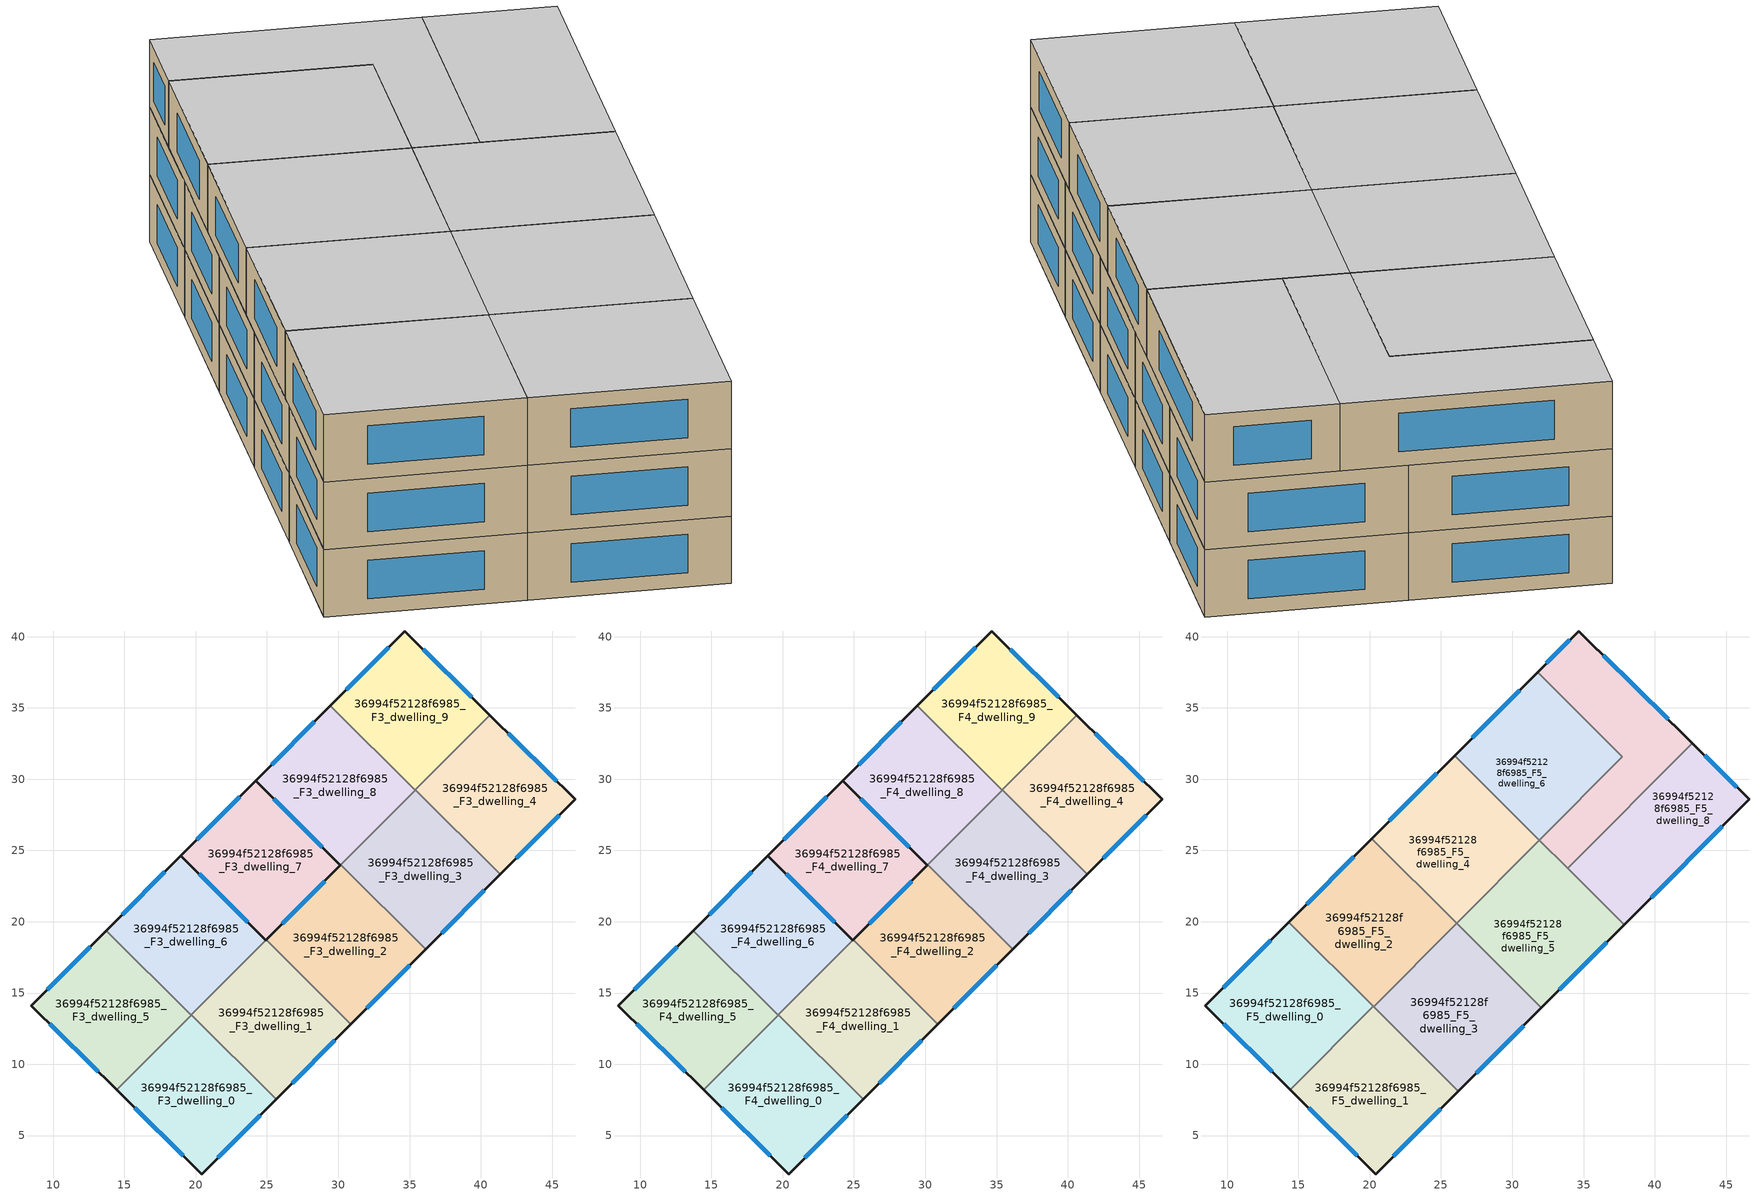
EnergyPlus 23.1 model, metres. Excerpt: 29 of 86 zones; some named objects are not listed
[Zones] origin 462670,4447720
36994f52128f6985_F3_dwelling_0
 floor to 36994f52128f6985_F2_dwelling_0 (EU_floor_Construction): 25.65,7.55 20.42,2.3 14.45,8.2 19.7,13.47 z9
 wall outside (EU_wall_Construction): 14.45,8.2 20.42,2.3 25.65,7.55 z9:12
 wall to 36994f52128f6985_F3_dwelling_1 (EU_wall_Construction): 25.65,7.55 19.7,13.47 z9:12
 wall to 36994f52128f6985_F3_dwelling_5 (EU_wall_Construction): 19.68,13.45 14.45,8.2 z9:12
 wall to 36994f52128f6985_F3_dwelling_6 (EU_wall_Construction): 19.7,13.47 19.68,13.45 z9:12
 window (EU_Window_Construction): 21.54,3.43 24.53,6.43 / 15.73,6.94 19.14,3.57 z9.64:11.36
36994f52128f6985_F3_dwelling_1
 floor to 36994f52128f6985_F2_dwelling_1 (EU_floor_Construction): 30.89,12.81 25.65,7.55 19.7,13.47 24.94,18.73 z9
 wall outside (EU_wall_Construction): 25.65,7.55 30.89,12.81 / 24.94,18.73 24.91,18.71 z9:12
 wall to 36994f52128f6985_F3_dwelling_2 (EU_wall_Construction): 30.89,12.81 24.94,18.73 z9:12
 wall to 36994f52128f6985_F3_dwelling_6 (EU_wall_Construction): 24.91,18.71 19.7,13.47 z9:12
 window (EU_Window_Construction): 26.77,8.68 29.77,11.68 z9.64:11.36
36994f52128f6985_F3_dwelling_2
 floor to 36994f52128f6985_F2_dwelling_2 (EU_floor_Construction): 36.13,18.06 30.89,12.81 24.94,18.73 30.18,23.99 z9
 wall outside (EU_wall_Construction): 30.89,12.81 36.13,18.06 / 30.15,23.96 24.94,18.73 z9:12
 wall to 36994f52128f6985_F3_dwelling_3 (EU_wall_Construction): 36.13,18.06 30.18,23.99 z9:12
 wall to 36994f52128f6985_F3_dwelling_7 (EU_wall_Construction): 30.18,23.99 30.15,23.96 z9:12
 window (EU_Window_Construction): 32.01,13.93 35.01,16.94 / 29.03,22.84 26.06,19.85 z9.64:11.36
36994f52128f6985_F3_dwelling_3
 floor to 36994f52128f6985_F2_dwelling_3 (EU_floor_Construction): 41.36,23.32 36.13,18.06 30.18,23.99 35.41,29.25 z9
 wall outside (EU_wall_Construction): 36.13,18.06 41.36,23.32 z9:12
 wall to 36994f52128f6985_F3_dwelling_4 (EU_wall_Construction): 41.36,23.32 35.41,29.25 z9:12
 wall to 36994f52128f6985_F3_dwelling_8 (EU_wall_Construction): 35.39,29.22 30.18,23.99 z9:12
 wall to 36994f52128f6985_F3_dwelling_9 (EU_wall_Construction): 35.41,29.25 35.39,29.22 z9:12
 window (EU_Window_Construction): 37.25,19.19 40.24,22.19 z9.64:11.36
36994f52128f6985_F3_dwelling_4
 floor to 36994f52128f6985_F2_dwelling_4 (EU_floor_Construction): 46.61,28.58 41.36,23.32 35.41,29.25 40.64,34.49 z9
 wall outside (EU_wall_Construction): 41.36,23.32 46.61,28.58 40.64,34.49 z9:12
 wall to 36994f52128f6985_F3_dwelling_9 (EU_wall_Construction): 40.64,34.49 35.41,29.25 z9:12
 window (EU_Window_Construction): 45.33,29.85 41.92,33.22 / 42.49,24.44 45.49,27.45 z9.64:11.36
36994f52128f6985_F3_dwelling_5
 floor to 36994f52128f6985_F2_dwelling_5 (EU_floor_Construction): 19.67,13.45 14.45,8.2 8.47,14.11 13.72,19.38 z9
 wall outside (EU_wall_Construction): 13.72,19.38 8.47,14.11 14.45,8.2 z9:12
 wall to 36994f52128f6985_F3_dwelling_6 (EU_wall_Construction): 19.67,13.45 13.72,19.38 z9:12
 window (EU_Window_Construction): 9.75,12.84 13.17,9.47 / 12.6,18.25 9.6,15.24 z9.64:11.36
36994f52128f6985_F3_dwelling_6
 floor to 36994f52128f6985_F2_dwelling_6 (EU_floor_Construction): 24.91,18.71 19.67,13.45 13.72,19.38 18.96,24.63 z9
 wall outside (EU_wall_Construction): 24.91,18.71 18.96,24.63 13.72,19.38 z9:12
 window (EU_Window_Construction): 23.64,19.98 20.24,23.36 / 17.84,23.51 14.85,20.5 z9.64:11.36
36994f52128f6985_F3_dwelling_7
 floor to 36994f52128f6985_F2_dwelling_7 (EU_floor_Construction): 30.15,23.96 24.94,18.73 24.91,18.71 18.96,24.63 24.2,29.89 z9
 wall outside (EU_wall_Construction): 30.15,23.96 24.2,29.89 18.96,24.63 24.91,18.71 24.94,18.73 30.15,23.96 z9:12
 wall to 36994f52128f6985_F3_dwelling_8 (EU_wall_Construction): 30.18,23.99 30.15,23.96 z9:12
 wall adiabatic (EU_wall_Construction): 30.18,23.99 35.39,29.22 / 30.18,23.99 35.39,29.22 z9:12
 window (EU_Window_Construction): 28.88,25.23 25.48,28.62 / 23.08,28.77 20.08,25.76 / 20.24,23.36 23.64,19.98 / 26.06,19.85 29.03,22.84 z9.64:11.36
36994f52128f6985_F3_dwelling_8
 floor to 36994f52128f6985_F2_dwelling_8 (EU_floor_Construction): 35.39,29.22 30.15,23.96 24.2,29.89 29.44,35.15 z9
 wall outside (EU_wall_Construction): 29.44,35.15 24.2,29.89 30.15,23.96 z9:12
 wall to 36994f52128f6985_F3_dwelling_9 (EU_wall_Construction): 35.39,29.22 29.44,35.15 z9:12
 window (EU_Window_Construction): 25.48,28.62 28.88,25.23 / 28.32,34.02 25.32,31.02 z9.64:11.36
36994f52128f6985_F3_dwelling_9
 floor to 36994f52128f6985_F2_dwelling_9 (EU_floor_Construction): 40.64,34.49 35.39,29.22 29.44,35.15 34.66,40.39 z9
 wall outside (EU_wall_Construction): 40.64,34.49 34.66,40.39 29.44,35.15 z9:12
 window (EU_Window_Construction): 39.36,35.75 35.94,39.13 / 33.55,39.27 30.56,36.27 z9.64:11.36
36994f52128f6985_F4_dwelling_0
 floor to 36994f52128f6985_F3_dwelling_0 (EU_floor_Construction): 25.65,7.55 20.42,2.3 14.45,8.2 19.7,13.47 z12
 wall outside (EU_wall_Construction): 14.45,8.2 20.42,2.3 25.65,7.55 z12:15
 wall to 36994f52128f6985_F4_dwelling_1 (EU_wall_Construction): 25.65,7.55 19.7,13.47 z12:15
 wall to 36994f52128f6985_F4_dwelling_5 (EU_wall_Construction): 19.68,13.45 14.45,8.2 z12:15
 wall to 36994f52128f6985_F4_dwelling_6 (EU_wall_Construction): 19.7,13.47 19.68,13.45 z12:15
 window (EU_Window_Construction): 21.54,3.43 24.53,6.43 / 15.73,6.94 19.14,3.57 z12.64:14.36
36994f52128f6985_F4_dwelling_1
 floor to 36994f52128f6985_F3_dwelling_1 (EU_floor_Construction): 30.89,12.81 25.65,7.55 19.7,13.47 24.94,18.73 z12
 wall outside (EU_wall_Construction): 25.65,7.55 30.89,12.81 / 24.94,18.73 24.91,18.71 z12:15
 wall to 36994f52128f6985_F4_dwelling_2 (EU_wall_Construction): 30.89,12.81 24.94,18.73 z12:15
 wall to 36994f52128f6985_F4_dwelling_6 (EU_wall_Construction): 24.91,18.71 19.7,13.47 z12:15
 window (EU_Window_Construction): 26.77,8.68 29.77,11.68 z12.64:14.36
36994f52128f6985_F4_dwelling_2
 floor to 36994f52128f6985_F3_dwelling_2 (EU_floor_Construction): 36.13,18.06 30.89,12.81 24.94,18.73 30.18,23.99 z12
 wall outside (EU_wall_Construction): 30.89,12.81 36.13,18.06 / 30.15,23.96 24.94,18.73 z12:15
 wall to 36994f52128f6985_F4_dwelling_3 (EU_wall_Construction): 36.13,18.06 30.18,23.99 z12:15
 wall to 36994f52128f6985_F4_dwelling_7 (EU_wall_Construction): 30.18,23.99 30.15,23.96 z12:15
 window (EU_Window_Construction): 32.01,13.93 35.01,16.94 / 29.03,22.84 26.06,19.85 z12.64:14.36
36994f52128f6985_F4_dwelling_3
 floor to 36994f52128f6985_F3_dwelling_3 (EU_floor_Construction): 41.36,23.32 36.13,18.06 30.18,23.99 35.41,29.25 z12
 wall outside (EU_wall_Construction): 36.13,18.06 41.36,23.32 z12:15
 wall to 36994f52128f6985_F4_dwelling_4 (EU_wall_Construction): 41.36,23.32 35.41,29.25 z12:15
 wall to 36994f52128f6985_F4_dwelling_8 (EU_wall_Construction): 35.39,29.22 30.18,23.99 z12:15
 wall to 36994f52128f6985_F4_dwelling_9 (EU_wall_Construction): 35.41,29.25 35.39,29.22 z12:15
 window (EU_Window_Construction): 37.25,19.19 40.24,22.19 z12.64:14.36
36994f52128f6985_F4_dwelling_4
 floor to 36994f52128f6985_F3_dwelling_4 (EU_floor_Construction): 46.61,28.58 41.36,23.32 35.41,29.25 40.64,34.49 z12
 wall outside (EU_wall_Construction): 41.36,23.32 46.61,28.58 40.64,34.49 z12:15
 wall to 36994f52128f6985_F4_dwelling_9 (EU_wall_Construction): 40.64,34.49 35.41,29.25 z12:15
 window (EU_Window_Construction): 45.33,29.85 41.92,33.22 / 42.49,24.44 45.49,27.45 z12.64:14.36
36994f52128f6985_F4_dwelling_5
 floor to 36994f52128f6985_F3_dwelling_5 (EU_floor_Construction): 19.67,13.45 14.45,8.2 8.47,14.11 13.72,19.38 z12
 wall outside (EU_wall_Construction): 13.72,19.38 8.47,14.11 14.45,8.2 z12:15
 wall to 36994f52128f6985_F4_dwelling_6 (EU_wall_Construction): 19.67,13.45 13.72,19.38 z12:15
 window (EU_Window_Construction): 9.75,12.84 13.17,9.47 / 12.6,18.25 9.6,15.24 z12.64:14.36
36994f52128f6985_F4_dwelling_6
 floor to 36994f52128f6985_F3_dwelling_6 (EU_floor_Construction): 24.91,18.71 19.67,13.45 13.72,19.38 18.96,24.63 z12
 wall outside (EU_wall_Construction): 24.91,18.71 18.96,24.63 13.72,19.38 z12:15
 window (EU_Window_Construction): 23.64,19.98 20.24,23.36 / 17.84,23.51 14.85,20.5 z12.64:14.36
36994f52128f6985_F4_dwelling_7
 floor to 36994f52128f6985_F3_dwelling_7 (EU_floor_Construction): 30.15,23.96 24.94,18.73 24.91,18.71 18.96,24.63 24.2,29.89 z12
 wall outside (EU_wall_Construction): 30.15,23.96 24.2,29.89 18.96,24.63 24.91,18.71 24.94,18.73 30.15,23.96 z12:15
 wall to 36994f52128f6985_F4_dwelling_8 (EU_wall_Construction): 30.18,23.99 30.15,23.96 z12:15
 wall adiabatic (EU_wall_Construction): 30.18,23.99 35.39,29.22 / 30.18,23.99 35.39,29.22 z12:15
 window (EU_Window_Construction): 28.88,25.23 25.48,28.62 / 23.08,28.77 20.08,25.76 / 20.24,23.36 23.64,19.98 / 26.06,19.85 29.03,22.84 z12.64:14.36
36994f52128f6985_F4_dwelling_8
 floor to 36994f52128f6985_F3_dwelling_8 (EU_floor_Construction): 35.39,29.22 30.15,23.96 24.2,29.89 29.44,35.15 z12
 wall outside (EU_wall_Construction): 29.44,35.15 24.2,29.89 30.15,23.96 z12:15
 wall to 36994f52128f6985_F4_dwelling_9 (EU_wall_Construction): 35.39,29.22 29.44,35.15 z12:15
 window (EU_Window_Construction): 25.48,28.62 28.88,25.23 / 28.32,34.02 25.32,31.02 z12.64:14.36
36994f52128f6985_F4_dwelling_9
 floor to 36994f52128f6985_F3_dwelling_9 (EU_floor_Construction): 40.64,34.49 35.39,29.22 29.44,35.15 34.66,40.39 z12
 wall outside (EU_wall_Construction): 40.64,34.49 34.66,40.39 29.44,35.15 z12:15
 window (EU_Window_Construction): 39.36,35.75 35.94,39.13 / 33.55,39.27 30.56,36.27 z12.64:14.36
 ceiling adiabatic (EU_roof_Construction): 37.73,31.57 40.64,34.49 34.66,40.39 29.44,35.15 31.78,37.5 z15
36994f52128f6985_F5_dwelling_0
 floor to 36994f52128f6985_F4_dwelling_5 (EU_floor_Construction): 19.66,13.46 14.44,8.22 8.47,14.11 13.73,19.38 z15
 floor to 36994f52128f6985_F4_dwelling_6 (EU_floor_Construction): 20.26,14.06 19.66,13.46 13.73,19.38 14.32,19.97 z15
 wall outside (EU_wall_Construction): 14.32,19.97 8.47,14.11 14.44,8.22 z15:18
 wall to 36994f52128f6985_F5_dwelling_1 (EU_wall_Construction): 14.44,8.22 20.26,14.06 z15:18
 wall to 36994f52128f6985_F5_dwelling_2 (EU_wall_Construction): 20.26,14.06 14.32,19.97 z15:18
 window (EU_Window_Construction): 9.75,12.85 13.16,9.48 / 13.07,18.72 9.73,15.36 z15.64:17.36
 ceiling to 36994f52128f6985_F6_dwelling_0 (EU_floor_Construction): 14.44,8.22 20.26,14.06 14.32,19.97 8.47,14.11 z18
36994f52128f6985_F5_dwelling_1
 floor to 36994f52128f6985_F4_dwelling_0 (EU_floor_Construction): 25.65,7.55 20.42,2.3 14.45,8.2 19.7,13.47 z15
 floor to 36994f52128f6985_F4_dwelling_1 (EU_floor_Construction): 26.22,8.12 25.65,7.55 19.7,13.47 20.27,14.05 z15
 floor to 36994f52128f6985_F4_dwelling_5 (EU_floor_Construction): 19.67,13.45 14.45,8.2 14.44,8.22 19.66,13.46 z15
 floor to 36994f52128f6985_F4_dwelling_6 (EU_floor_Construction): 20.27,14.05 19.67,13.45 19.66,13.46 20.26,14.06 z15
 wall outside (EU_wall_Construction): 14.44,8.22 20.42,2.3 26.22,8.12 z15:18
 wall to 36994f52128f6985_F5_dwelling_3 (EU_wall_Construction): 26.22,8.12 20.27,14.05 z15:18
 wall to 36994f52128f6985_F5_dwelling_2 (EU_wall_Construction): 20.27,14.05 20.26,14.06 z15:18
 window (EU_Window_Construction): 15.72,6.95 19.14,3.57 / 21.66,3.55 24.98,6.87 z15.64:17.36
 ceiling to 36994f52128f6985_F6_dwelling_1 (EU_floor_Construction): 20.42,2.3 26.22,8.12 20.26,14.06 14.44,8.22 z18
36994f52128f6985_F5_dwelling_2
 floor to 36994f52128f6985_F4_dwelling_6 (EU_floor_Construction): 24.91,18.71 20.27,14.05 14.32,19.97 18.96,24.63 z15
 floor to 36994f52128f6985_F4_dwelling_7 (EU_floor_Construction): 26.09,19.89 24.94,18.73 24.91,18.71 18.96,24.63 20.14,25.82 z15
 wall outside (EU_wall_Construction): 20.14,25.82 14.32,19.97 z15:18
 wall to 36994f52128f6985_F5_dwelling_4 (EU_wall_Construction): 26.09,19.89 20.14,25.82 z15:18
 wall to 36994f52128f6985_F5_dwelling_3 (EU_wall_Construction): 20.27,14.05 26.09,19.89 z15:18
 window (EU_Window_Construction): 18.89,24.56 15.57,21.23 z15.64:17.36
 ceiling to 36994f52128f6985_F6_dwelling_2 (EU_floor_Construction): 20.27,14.05 26.09,19.89 20.14,25.82 14.32,19.97 z18
36994f52128f6985_F5_dwelling_3
 floor to 36994f52128f6985_F4_dwelling_1 (EU_floor_Construction): 30.89,12.81 26.22,8.12 20.27,14.05 24.94,18.73 z15
 floor to 36994f52128f6985_F4_dwelling_2 (EU_floor_Construction): 32.04,13.96 30.89,12.81 24.94,18.73 26.09,19.89 z15
 wall outside (EU_wall_Construction): 26.22,8.12 32.04,13.96 z15:18
 wall to 36994f52128f6985_F5_dwelling_5 (EU_wall_Construction): 32.04,13.96 26.09,19.89 z15:18
 window (EU_Window_Construction): 27.46,9.37 30.79,12.71 z15.64:17.36
 ceiling to 36994f52128f6985_F6_dwelling_3 (EU_floor_Construction): 26.22,8.12 32.04,13.96 26.09,19.89 20.27,14.05 z18
36994f52128f6985_F5_dwelling_4
 floor to 36994f52128f6985_F4_dwelling_7 (EU_floor_Construction): 30.15,23.96 26.09,19.89 20.14,25.82 24.2,29.89 z15
 floor to 36994f52128f6985_F4_dwelling_8 (EU_floor_Construction): 31.91,25.73 30.15,23.96 24.2,29.89 25.96,31.66 z15
 wall outside (EU_wall_Construction): 25.96,31.66 20.14,25.82 z15:18
 wall to 36994f52128f6985_F5_dwelling_5 (EU_wall_Construction): 26.09,19.89 31.91,25.73 z15:18
 wall to 36994f52128f6985_F5_dwelling_6 (EU_wall_Construction): 31.91,25.73 25.96,31.66 z15:18
 window (EU_Window_Construction): 24.71,30.41 21.39,27.07 z15.64:17.36
 ceiling to 36994f52128f6985_F6_dwelling_4 (EU_floor_Construction): 26.09,19.89 31.91,25.73 25.96,31.66 20.14,25.82 z18
36994f52128f6985_F5_dwelling_5
 floor to 36994f52128f6985_F4_dwelling_2 (EU_floor_Construction): 36.13,18.06 32.04,13.96 26.09,19.89 30.18,23.99 z15
 floor to 36994f52128f6985_F4_dwelling_3 (EU_floor_Construction): 37.86,19.8 36.13,18.06 30.18,23.99 31.91,25.73 z15
 wall outside (EU_wall_Construction): 32.04,13.96 37.86,19.8 z15:18
 wall to 36994f52128f6985_F5_dwelling_8 (EU_wall_Construction): 37.86,19.8 33.9,23.74 z15:18
 wall to 36994f52128f6985_F5_dwelling_7 (EU_wall_Construction): 33.9,23.75 31.91,25.73 z15:18
 window (EU_Window_Construction): 33.29,15.21 36.61,18.55 z15.64:17.36
 ceiling to 36994f52128f6985_F6_dwelling_5 (EU_floor_Construction): 32.04,13.96 37.86,19.8 31.91,25.73 26.09,19.89 z18
36994f52128f6985_F5_dwelling_6
 floor to 36994f52128f6985_F4_dwelling_8 (EU_floor_Construction): 35.39,29.22 31.91,25.73 25.96,31.66 29.44,35.15 z15
 floor to 36994f52128f6985_F4_dwelling_9 (EU_floor_Construction): 37.73,31.57 35.39,29.22 29.44,35.15 31.78,37.5 z15
 wall outside (EU_wall_Construction): 31.78,37.5 25.96,31.66 z15:18
 wall to 36994f52128f6985_F5_dwelling_7 (EU_wall_Construction): 31.91,25.73 37.73,31.57 31.78,37.5 z15:18
 window (EU_Window_Construction): 30.53,36.25 27.21,32.91 z15.64:17.36
 ceiling to 36994f52128f6985_F6_dwelling_6 (EU_floor_Construction): 31.91,25.73 37.73,31.57 31.78,37.5 25.96,31.66 z18
36994f52128f6985_F5_dwelling_7
 floor adiabatic (EU_floor_Construction): 40.64,34.49 37.73,31.57 31.78,37.5 34.66,40.39 z15
 floor to 36994f52128f6985_F4_dwelling_3 (EU_floor_Construction): 37.4,27.26 33.9,23.75 31.91,25.73 35.41,29.25 z15
 floor to 36994f52128f6985_F4_dwelling_4 (EU_floor_Construction): 42.64,32.51 37.4,27.26 35.41,29.25 40.64,34.49 z15
 wall outside (EU_wall_Construction): 42.64,32.51 34.66,40.39 31.78,37.5 z15:18
 wall to 36994f52128f6985_F5_dwelling_8 (EU_wall_Construction): 33.9,23.75 42.64,32.51 z15:18
 window (EU_Window_Construction): 34.05,39.77 32.4,38.12 / 40.93,34.2 36.37,38.71 z15.64:17.36
 ceiling to 36994f52128f6985_F6_dwelling_7 (EU_floor_Construction): 33.9,23.75 42.64,32.51 34.66,40.39 31.78,37.5 37.73,31.57 31.91,25.73 z18
36994f52128f6985_F5_dwelling_8
 floor to 36994f52128f6985_F4_dwelling_3 (EU_floor_Construction): 41.36,23.32 37.86,19.8 33.9,23.75 37.4,27.26 z15
 floor to 36994f52128f6985_F4_dwelling_4 (EU_floor_Construction): 46.61,28.58 41.36,23.32 37.4,27.26 42.64,32.51 z15
 wall outside (EU_wall_Construction): 37.86,19.8 46.61,28.58 42.64,32.51 z15:18
 window (EU_Window_Construction): 45.76,29.42 43.49,31.67 / 39.73,21.68 44.74,26.7 z15.64:17.36
 ceiling to 36994f52128f6985_F6_dwelling_8 (EU_floor_Construction): 37.86,19.8 46.61,28.58 42.64,32.51 33.9,23.75 z18
[Building]
EU S2 Campaign: North Axis=0; Terrain=City; Solar Distribution=FullExterior
[Site:Location]
Yerevan-Zvartnots.Intl.AP: Latitude=40.15; Longitude=44.383; Time Zone=4; Elevation=854
[SizingPeriod:WeatherFileDays]
AnnualSizingPeriod: Begin Month=1; Begin Day of Month=1; End Month=12; End Day of Month=31; Day of Week for Start Day=Monday; Use Weather File Daylight Saving Period=No; Use Weather File Rain and Snow Indicators=No
[MATERIAL]
EU_InternalMass_Material: Roughness=MediumRough; Thickness=0.1; Conductivity=1; Density=1800; Specific Heat=900; Thermal Absorptance=0.9; Solar Absorptance=0.7; Visible Absorptance=0.7
[MATERIAL:NOMASS] Roughness=MediumRough; Thermal Absorptance=0.9; Solar Absorptance=0.7; Visible Absorptance=0.7
Name | Thermal Resistance
EU_wall_NoMass | 1.05043
EU_roof_NoMass | 1.45357
EU_floor_NoMass | 0.478065
[WINDOWMATERIAL:SIMPLEGLAZINGSYSTEM]
EU_Window_SimpleGlazing: UFactor=2.5566; Solar Heat Gain Coefficient=0.75; Visible Transmittance=0.75
[CONSTRUCTION]
EU_wall_Construction: EU_wall_NoMass
EU_roof_Construction: EU_roof_NoMass
EU_floor_Construction: EU_floor_NoMass
EU_Window_Construction: EU_Window_SimpleGlazing
EU_InternalMass_Construction: EU_InternalMass_Material
[ZONE] Type=1; Multiplier=1; Ceiling Height=autocalculate; Floor Area=autocalculate; Part of Total Floor Area=Yes
Name | Volume
36994f52128f6985_F3_dwelling_0; 36994f52128f6985_F4_dwelling_0 | 186.965
36994f52128f6985_F5_dwelling_0 | 207.738
36994f52128f6985_F3_dwelling_1; 36994f52128f6985_F4_dwelling_1 | 186.977
36994f52128f6985_F5_dwelling_1 | 207.74
36994f52128f6985_F3_dwelling_2; 36994f52128f6985_F4_dwelling_2; 36994f52128f6985_F3_dwelling_6; 36994f52128f6985_F4_dwelling_6 | 186.973
36994f52128f6985_F5_dwelling_2 | 207.765
36994f52128f6985_F3_dwelling_3; 36994f52128f6985_F4_dwelling_3 | 186.969
36994f52128f6985_F5_dwelling_3 | 207.73
36994f52128f6985_F3_dwelling_4; 36994f52128f6985_F4_dwelling_4 | 186.964
36994f52128f6985_F5_dwelling_4; 36994f52128f6985_F5_dwelling_5; 36994f52128f6985_F5_dwelling_8 | 207.747
36994f52128f6985_F3_dwelling_5; 36994f52128f6985_F4_dwelling_5 | 186.992
36994f52128f6985_F5_dwelling_6 | 207.764
36994f52128f6985_F3_dwelling_7; 36994f52128f6985_F4_dwelling_7 | 186.998
36994f52128f6985_F5_dwelling_7 | 207.763
36994f52128f6985_F3_dwelling_8; 36994f52128f6985_F4_dwelling_8 | 186.967
36994f52128f6985_F3_dwelling_9; 36994f52128f6985_F4_dwelling_9 | 186.984
[INTERNALMASS] Construction=EU_InternalMass_Construction
Name | Zone or ZoneList | Surface Area
36994f52128f6985_F3_dwelling_0_EU_InternalMass | 36994f52128f6985_F3_dwelling_0 | 62.3218
36994f52128f6985_F3_dwelling_1_EU_InternalMass | 36994f52128f6985_F3_dwelling_1 | 62.3258
36994f52128f6985_F3_dwelling_2_EU_InternalMass | 36994f52128f6985_F3_dwelling_2 | 62.3244
36994f52128f6985_F3_dwelling_3_EU_InternalMass | 36994f52128f6985_F3_dwelling_3 | 62.323
36994f52128f6985_F3_dwelling_4_EU_InternalMass | 36994f52128f6985_F3_dwelling_4 | 62.3212
36994f52128f6985_F3_dwelling_5_EU_InternalMass | 36994f52128f6985_F3_dwelling_5 | 62.3306
36994f52128f6985_F3_dwelling_6_EU_InternalMass | 36994f52128f6985_F3_dwelling_6 | 62.3244
36994f52128f6985_F3_dwelling_7_EU_InternalMass | 36994f52128f6985_F3_dwelling_7 | 62.3311
36994f52128f6985_F3_dwelling_8_EU_InternalMass | 36994f52128f6985_F3_dwelling_8 | 62.3248
36994f52128f6985_F3_dwelling_9_EU_InternalMass | 36994f52128f6985_F3_dwelling_9 | 62.3306
36994f52128f6985_F4_dwelling_0_EU_InternalMass | 36994f52128f6985_F4_dwelling_0 | 62.3218
36994f52128f6985_F4_dwelling_1_EU_InternalMass | 36994f52128f6985_F4_dwelling_1 | 62.3258
36994f52128f6985_F4_dwelling_2_EU_InternalMass | 36994f52128f6985_F4_dwelling_2 | 62.3244
36994f52128f6985_F4_dwelling_3_EU_InternalMass | 36994f52128f6985_F4_dwelling_3 | 62.323
36994f52128f6985_F4_dwelling_4_EU_InternalMass | 36994f52128f6985_F4_dwelling_4 | 62.3212
36994f52128f6985_F4_dwelling_5_EU_InternalMass | 36994f52128f6985_F4_dwelling_5 | 62.3306
36994f52128f6985_F4_dwelling_6_EU_InternalMass | 36994f52128f6985_F4_dwelling_6 | 62.3244
36994f52128f6985_F4_dwelling_7_EU_InternalMass | 36994f52128f6985_F4_dwelling_7 | 62.3311
36994f52128f6985_F4_dwelling_8_EU_InternalMass | 36994f52128f6985_F4_dwelling_8 | 62.3248
36994f52128f6985_F4_dwelling_9_EU_InternalMass | 36994f52128f6985_F4_dwelling_9 | 62.3306
36994f52128f6985_F5_dwelling_0_EU_InternalMass | 36994f52128f6985_F5_dwelling_0 | 69.2459
36994f52128f6985_F5_dwelling_1_EU_InternalMass | 36994f52128f6985_F5_dwelling_1 | 69.2449
36994f52128f6985_F5_dwelling_2_EU_InternalMass | 36994f52128f6985_F5_dwelling_2 | 69.255
36994f52128f6985_F5_dwelling_3_EU_InternalMass | 36994f52128f6985_F5_dwelling_3 | 69.2433
36994f52128f6985_F5_dwelling_4_EU_InternalMass | 36994f52128f6985_F5_dwelling_4 | 69.2461
36994f52128f6985_F5_dwelling_5_EU_InternalMass | 36994f52128f6985_F5_dwelling_5 | 69.249
36994f52128f6985_F5_dwelling_6_EU_InternalMass | 36994f52128f6985_F5_dwelling_6 | 69.2533
36994f52128f6985_F5_dwelling_7_EU_InternalMass | 36994f52128f6985_F5_dwelling_7 | 69.2545
36994f52128f6985_F5_dwelling_8_EU_InternalMass | 36994f52128f6985_F5_dwelling_8 | 69.2489
[OTHEREQUIPMENT] Fuel Type=Electricity; Design Level Calculation Method=Watts/Area; Power per Zone Floor Area=1; Fraction Latent=0; Fraction Radiant=0; Fraction Lost=0; Carbon Dioxide Generation Rate=0; EndUse Subcategory=EU_Step8_InternalGains
Name | Zone or ZoneList or Space or SpaceList | Schedule
EU_Step8_InternalGain_36994f52128f6985_F3_dwelling_0_f000 | 36994f52128f6985_F3_dwelling_0 | EU_Step8_GainSchedule_36994f52128f6985_F3_dwelling_0_f000
EU_Step8_InternalGain_36994f52128f6985_F3_dwelling_1_f000 | 36994f52128f6985_F3_dwelling_1 | EU_Step8_GainSchedule_36994f52128f6985_F3_dwelling_1_f000
EU_Step8_InternalGain_36994f52128f6985_F3_dwelling_2_f000 | 36994f52128f6985_F3_dwelling_2 | EU_Step8_GainSchedule_36994f52128f6985_F3_dwelling_2_f000
EU_Step8_InternalGain_36994f52128f6985_F3_dwelling_3_f000 | 36994f52128f6985_F3_dwelling_3 | EU_Step8_GainSchedule_36994f52128f6985_F3_dwelling_3_f000
EU_Step8_InternalGain_36994f52128f6985_F3_dwelling_4_f000 | 36994f52128f6985_F3_dwelling_4 | EU_Step8_GainSchedule_36994f52128f6985_F3_dwelling_4_f000
EU_Step8_InternalGain_36994f52128f6985_F3_dwelling_5_f000 | 36994f52128f6985_F3_dwelling_5 | EU_Step8_GainSchedule_36994f52128f6985_F3_dwelling_5_f000
EU_Step8_InternalGain_36994f52128f6985_F3_dwelling_6_f000 | 36994f52128f6985_F3_dwelling_6 | EU_Step8_GainSchedule_36994f52128f6985_F3_dwelling_6_f000
EU_Step8_InternalGain_36994f52128f6985_F3_dwelling_7_f000 | 36994f52128f6985_F3_dwelling_7 | EU_Step8_GainSchedule_36994f52128f6985_F3_dwelling_7_f000
EU_Step8_InternalGain_36994f52128f6985_F3_dwelling_8_f000 | 36994f52128f6985_F3_dwelling_8 | EU_Step8_GainSchedule_36994f52128f6985_F3_dwelling_8_f000
EU_Step8_InternalGain_36994f52128f6985_F3_dwelling_9_f000 | 36994f52128f6985_F3_dwelling_9 | EU_Step8_GainSchedule_36994f52128f6985_F3_dwelling_9_f000
EU_Step8_InternalGain_36994f52128f6985_F4_dwelling_0_f000 | 36994f52128f6985_F4_dwelling_0 | EU_Step8_GainSchedule_36994f52128f6985_F4_dwelling_0_f000
EU_Step8_InternalGain_36994f52128f6985_F4_dwelling_1_f000 | 36994f52128f6985_F4_dwelling_1 | EU_Step8_GainSchedule_36994f52128f6985_F4_dwelling_1_f000
EU_Step8_InternalGain_36994f52128f6985_F4_dwelling_2_f000 | 36994f52128f6985_F4_dwelling_2 | EU_Step8_GainSchedule_36994f52128f6985_F4_dwelling_2_f000
EU_Step8_InternalGain_36994f52128f6985_F4_dwelling_3_f000 | 36994f52128f6985_F4_dwelling_3 | EU_Step8_GainSchedule_36994f52128f6985_F4_dwelling_3_f000
EU_Step8_InternalGain_36994f52128f6985_F4_dwelling_4_f000 | 36994f52128f6985_F4_dwelling_4 | EU_Step8_GainSchedule_36994f52128f6985_F4_dwelling_4_f000
EU_Step8_InternalGain_36994f52128f6985_F4_dwelling_5_f000 | 36994f52128f6985_F4_dwelling_5 | EU_Step8_GainSchedule_36994f52128f6985_F4_dwelling_5_f000
EU_Step8_InternalGain_36994f52128f6985_F4_dwelling_6_f000 | 36994f52128f6985_F4_dwelling_6 | EU_Step8_GainSchedule_36994f52128f6985_F4_dwelling_6_f000
EU_Step8_InternalGain_36994f52128f6985_F4_dwelling_7_f000 | 36994f52128f6985_F4_dwelling_7 | EU_Step8_GainSchedule_36994f52128f6985_F4_dwelling_7_f000
EU_Step8_InternalGain_36994f52128f6985_F4_dwelling_8_f000 | 36994f52128f6985_F4_dwelling_8 | EU_Step8_GainSchedule_36994f52128f6985_F4_dwelling_8_f000
EU_Step8_InternalGain_36994f52128f6985_F4_dwelling_9_f000 | 36994f52128f6985_F4_dwelling_9 | EU_Step8_GainSchedule_36994f52128f6985_F4_dwelling_9_f000
EU_Step8_InternalGain_36994f52128f6985_F5_dwelling_0_f000 | 36994f52128f6985_F5_dwelling_0 | EU_Step8_GainSchedule_36994f52128f6985_F5_dwelling_0_f000
EU_Step8_InternalGain_36994f52128f6985_F5_dwelling_1_f000 | 36994f52128f6985_F5_dwelling_1 | EU_Step8_GainSchedule_36994f52128f6985_F5_dwelling_1_f000
EU_Step8_InternalGain_36994f52128f6985_F5_dwelling_2_f000 | 36994f52128f6985_F5_dwelling_2 | EU_Step8_GainSchedule_36994f52128f6985_F5_dwelling_2_f000
EU_Step8_InternalGain_36994f52128f6985_F5_dwelling_3_f000 | 36994f52128f6985_F5_dwelling_3 | EU_Step8_GainSchedule_36994f52128f6985_F5_dwelling_3_f000
EU_Step8_InternalGain_36994f52128f6985_F5_dwelling_4_f000 | 36994f52128f6985_F5_dwelling_4 | EU_Step8_GainSchedule_36994f52128f6985_F5_dwelling_4_f000
EU_Step8_InternalGain_36994f52128f6985_F5_dwelling_5_f000 | 36994f52128f6985_F5_dwelling_5 | EU_Step8_GainSchedule_36994f52128f6985_F5_dwelling_5_f000
EU_Step8_InternalGain_36994f52128f6985_F5_dwelling_6_f000 | 36994f52128f6985_F5_dwelling_6 | EU_Step8_GainSchedule_36994f52128f6985_F5_dwelling_6_f000
EU_Step8_InternalGain_36994f52128f6985_F5_dwelling_7_f000 | 36994f52128f6985_F5_dwelling_7 | EU_Step8_GainSchedule_36994f52128f6985_F5_dwelling_7_f000
EU_Step8_InternalGain_36994f52128f6985_F5_dwelling_8_f000 | 36994f52128f6985_F5_dwelling_8 | EU_Step8_GainSchedule_36994f52128f6985_F5_dwelling_8_f000
[ZONEVENTILATION:DESIGNFLOWRATE] Schedule=EU_AlwaysOn; Design Flow Rate Calculation Method=AirChanges/Hour; Air Changes per Hour=0.557805; Ventilation Type=Natural; Fan Pressure Rise=0; Fan Total Efficiency=1; Constant Term Coefficient=1; Temperature Term Coefficient=0; Velocity Term Coefficient=0; Velocity Squared Term Coefficient=0; Minimum Indoor Temperature=-100; Maximum Indoor Temperature=100; Delta Temperature=-100; Minimum Outdoor Temperature=-100; Maximum Outdoor Temperature=100; Maximum Wind Speed=40
Name | Zone or ZoneList or Space or SpaceList
EU_ConstantAir_36994f52128f6985_F3_dwelling_0 | 36994f52128f6985_F3_dwelling_0
EU_ConstantAir_36994f52128f6985_F3_dwelling_1 | 36994f52128f6985_F3_dwelling_1
EU_ConstantAir_36994f52128f6985_F3_dwelling_2 | 36994f52128f6985_F3_dwelling_2
EU_ConstantAir_36994f52128f6985_F3_dwelling_3 | 36994f52128f6985_F3_dwelling_3
EU_ConstantAir_36994f52128f6985_F3_dwelling_4 | 36994f52128f6985_F3_dwelling_4
EU_ConstantAir_36994f52128f6985_F3_dwelling_5 | 36994f52128f6985_F3_dwelling_5
EU_ConstantAir_36994f52128f6985_F3_dwelling_6 | 36994f52128f6985_F3_dwelling_6
EU_ConstantAir_36994f52128f6985_F3_dwelling_7 | 36994f52128f6985_F3_dwelling_7
EU_ConstantAir_36994f52128f6985_F3_dwelling_8 | 36994f52128f6985_F3_dwelling_8
EU_ConstantAir_36994f52128f6985_F3_dwelling_9 | 36994f52128f6985_F3_dwelling_9
EU_ConstantAir_36994f52128f6985_F4_dwelling_0 | 36994f52128f6985_F4_dwelling_0
EU_ConstantAir_36994f52128f6985_F4_dwelling_1 | 36994f52128f6985_F4_dwelling_1
EU_ConstantAir_36994f52128f6985_F4_dwelling_2 | 36994f52128f6985_F4_dwelling_2
EU_ConstantAir_36994f52128f6985_F4_dwelling_3 | 36994f52128f6985_F4_dwelling_3
EU_ConstantAir_36994f52128f6985_F4_dwelling_4 | 36994f52128f6985_F4_dwelling_4
EU_ConstantAir_36994f52128f6985_F4_dwelling_5 | 36994f52128f6985_F4_dwelling_5
EU_ConstantAir_36994f52128f6985_F4_dwelling_6 | 36994f52128f6985_F4_dwelling_6
EU_ConstantAir_36994f52128f6985_F4_dwelling_7 | 36994f52128f6985_F4_dwelling_7
EU_ConstantAir_36994f52128f6985_F4_dwelling_8 | 36994f52128f6985_F4_dwelling_8
EU_ConstantAir_36994f52128f6985_F4_dwelling_9 | 36994f52128f6985_F4_dwelling_9
EU_ConstantAir_36994f52128f6985_F5_dwelling_0 | 36994f52128f6985_F5_dwelling_0
EU_ConstantAir_36994f52128f6985_F5_dwelling_1 | 36994f52128f6985_F5_dwelling_1
EU_ConstantAir_36994f52128f6985_F5_dwelling_2 | 36994f52128f6985_F5_dwelling_2
EU_ConstantAir_36994f52128f6985_F5_dwelling_3 | 36994f52128f6985_F5_dwelling_3
EU_ConstantAir_36994f52128f6985_F5_dwelling_4 | 36994f52128f6985_F5_dwelling_4
EU_ConstantAir_36994f52128f6985_F5_dwelling_5 | 36994f52128f6985_F5_dwelling_5
EU_ConstantAir_36994f52128f6985_F5_dwelling_6 | 36994f52128f6985_F5_dwelling_6
EU_ConstantAir_36994f52128f6985_F5_dwelling_7 | 36994f52128f6985_F5_dwelling_7
EU_ConstantAir_36994f52128f6985_F5_dwelling_8 | 36994f52128f6985_F5_dwelling_8
[HVACTEMPLATE:ZONE:IDEALLOADSAIRSYSTEM] System Availability Schedule=EU_AlwaysOn; Maximum Heating Supply Air Temperature=50; Minimum Cooling Supply Air Temperature=13; Maximum Heating Supply Air Humidity Ratio=0.0156; Minimum Cooling Supply Air Humidity Ratio=0.0077; Heating Limit=NoLimit; Cooling Limit=NoLimit; Heating Availability Schedule=EU_AlwaysOn; Cooling Availability Schedule=EU_CoolingOff; Dehumidification Control Type=ConstantSensibleHeatRatio; Cooling Sensible Heat Ratio=0.7; Dehumidification Setpoint=60; Humidification Control Type=None; Humidification Setpoint=30; Outdoor Air Method=None; Outdoor Air Flow Rate per Person=0.00944; Outdoor Air Flow Rate per Zone Floor Area=0; Outdoor Air Flow Rate per Zone=0; Demand Controlled Ventilation Type=None; Outdoor Air Economizer Type=NoEconomizer; Heat Recovery Type=None; Sensible Heat Recovery Effectiveness=0.7; Latent Heat Recovery Effectiveness=0.65
Name | Template Thermostat
36994f52128f6985_F3_dwelling_0 | EU_HeatOnly_36994f52128f6985_F3_dwelling_0
36994f52128f6985_F3_dwelling_1 | EU_HeatOnly_36994f52128f6985_F3_dwelling_1
36994f52128f6985_F3_dwelling_2 | EU_HeatOnly_36994f52128f6985_F3_dwelling_2
36994f52128f6985_F3_dwelling_3 | EU_HeatOnly_36994f52128f6985_F3_dwelling_3
36994f52128f6985_F3_dwelling_4 | EU_HeatOnly_36994f52128f6985_F3_dwelling_4
36994f52128f6985_F3_dwelling_5 | EU_HeatOnly_36994f52128f6985_F3_dwelling_5
36994f52128f6985_F3_dwelling_6 | EU_HeatOnly_36994f52128f6985_F3_dwelling_6
36994f52128f6985_F3_dwelling_7 | EU_HeatOnly_36994f52128f6985_F3_dwelling_7
36994f52128f6985_F3_dwelling_8 | EU_HeatOnly_36994f52128f6985_F3_dwelling_8
36994f52128f6985_F3_dwelling_9 | EU_HeatOnly_36994f52128f6985_F3_dwelling_9
36994f52128f6985_F4_dwelling_0 | EU_HeatOnly_36994f52128f6985_F4_dwelling_0
36994f52128f6985_F4_dwelling_1 | EU_HeatOnly_36994f52128f6985_F4_dwelling_1
36994f52128f6985_F4_dwelling_2 | EU_HeatOnly_36994f52128f6985_F4_dwelling_2
36994f52128f6985_F4_dwelling_3 | EU_HeatOnly_36994f52128f6985_F4_dwelling_3
36994f52128f6985_F4_dwelling_4 | EU_HeatOnly_36994f52128f6985_F4_dwelling_4
36994f52128f6985_F4_dwelling_5 | EU_HeatOnly_36994f52128f6985_F4_dwelling_5
36994f52128f6985_F4_dwelling_6 | EU_HeatOnly_36994f52128f6985_F4_dwelling_6
36994f52128f6985_F4_dwelling_7 | EU_HeatOnly_36994f52128f6985_F4_dwelling_7
36994f52128f6985_F4_dwelling_8 | EU_HeatOnly_36994f52128f6985_F4_dwelling_8
36994f52128f6985_F4_dwelling_9 | EU_HeatOnly_36994f52128f6985_F4_dwelling_9
36994f52128f6985_F5_dwelling_0 | EU_HeatOnly_36994f52128f6985_F5_dwelling_0
36994f52128f6985_F5_dwelling_1 | EU_HeatOnly_36994f52128f6985_F5_dwelling_1
36994f52128f6985_F5_dwelling_2 | EU_HeatOnly_36994f52128f6985_F5_dwelling_2
36994f52128f6985_F5_dwelling_3 | EU_HeatOnly_36994f52128f6985_F5_dwelling_3
36994f52128f6985_F5_dwelling_4 | EU_HeatOnly_36994f52128f6985_F5_dwelling_4
36994f52128f6985_F5_dwelling_5 | EU_HeatOnly_36994f52128f6985_F5_dwelling_5
36994f52128f6985_F5_dwelling_6 | EU_HeatOnly_36994f52128f6985_F5_dwelling_6
36994f52128f6985_F5_dwelling_7 | EU_HeatOnly_36994f52128f6985_F5_dwelling_7
36994f52128f6985_F5_dwelling_8 | EU_HeatOnly_36994f52128f6985_F5_dwelling_8
[SIZING:ZONE] Zone Cooling Design Supply Air Temperature Input Method=SupplyAirTemperature; Zone Cooling Design Supply Air Temperature=13; Zone Heating Design Supply Air Temperature Input Method=SupplyAirTemperature; Zone Heating Design Supply Air Temperature=50; Zone Cooling Design Supply Air Humidity Ratio=0.008; Zone Heating Design Supply Air Humidity Ratio=0.008; Cooling Design Air Flow Method=DesignDay; Cooling Design Air Flow Rate=0; Cooling Minimum Air Flow per Zone Floor Area=0.000762; Cooling Minimum Air Flow=0; Cooling Minimum Air Flow Fraction=0.2; Heating Design Air Flow Method=DesignDay; Heating Design Air Flow Rate=0; Heating Maximum Air Flow per Zone Floor Area=0.002032; Heating Maximum Air Flow=0.141576; Heating Maximum Air Flow Fraction=0.3; Account for Dedicated Outdoor Air System=No; Dedicated Outdoor Air System Control Strategy=NeutralSupplyAir; Dedicated Outdoor Air Low Setpoint Temperature for Design=autosize; Dedicated Outdoor Air High Setpoint Temperature for Design=autosize; Zone Load Sizing Method=Sensible Load Only No Latent Load; Zone Latent Cooling Design Supply Air Humidity Ratio Input Method=HumidityRatioDifference; Zone Cooling Design Supply Air Humidity Ratio Difference=0.005; Zone Latent Heating Design Supply Air Humidity Ratio Input Method=HumidityRatioDifference; Zone Humidification Design Supply Air Humidity Ratio Difference=0.005
36994f52128f6985_F3_dwelling_0; 36994f52128f6985_F3_dwelling_1; 36994f52128f6985_F3_dwelling_2; 36994f52128f6985_F3_dwelling_3; 36994f52128f6985_F3_dwelling_4; 36994f52128f6985_F3_dwelling_5; 36994f52128f6985_F3_dwelling_6; 36994f52128f6985_F3_dwelling_7; 36994f52128f6985_F3_dwelling_8; 36994f52128f6985_F3_dwelling_9; 36994f52128f6985_F4_dwelling_0; 36994f52128f6985_F4_dwelling_1; 36994f52128f6985_F4_dwelling_2; 36994f52128f6985_F4_dwelling_3; 36994f52128f6985_F4_dwelling_4; 36994f52128f6985_F4_dwelling_5; 36994f52128f6985_F4_dwelling_6; 36994f52128f6985_F4_dwelling_7; 36994f52128f6985_F4_dwelling_8; 36994f52128f6985_F4_dwelling_9; 36994f52128f6985_F5_dwelling_0; 36994f52128f6985_F5_dwelling_1; 36994f52128f6985_F5_dwelling_2; 36994f52128f6985_F5_dwelling_3; 36994f52128f6985_F5_dwelling_4; 36994f52128f6985_F5_dwelling_5; 36994f52128f6985_F5_dwelling_6; 36994f52128f6985_F5_dwelling_7; 36994f52128f6985_F5_dwelling_8
[SCHEDULE:CONSTANT]
Name | Hourly Value
EU_AlwaysOn | 1
EU_CoolingOff | 0
[SCHEDULE:FILE] Column Number=1; Rows to Skip at Top=0; Number of Hours of Data=8760; Column Separator=Comma; Interpolate to Timestep=No; Minutes per Item=60; Adjust Schedule for Daylight Savings=Yes
Name | File
EU_Step8_GainSchedule_36994f52128f6985_F3_dwelling_0_f000 | ../../schedules/36994f52128f6985/36994f52128f6985_F3_dwelling_0_f000_gain.csv
EU_Step8_GainSchedule_36994f52128f6985_F3_dwelling_1_f000 | ../../schedules/36994f52128f6985/36994f52128f6985_F3_dwelling_1_f000_gain.csv
EU_Step8_GainSchedule_36994f52128f6985_F3_dwelling_2_f000 | ../../schedules/36994f52128f6985/36994f52128f6985_F3_dwelling_2_f000_gain.csv
EU_Step8_GainSchedule_36994f52128f6985_F3_dwelling_3_f000 | ../../schedules/36994f52128f6985/36994f52128f6985_F3_dwelling_3_f000_gain.csv
EU_Step8_GainSchedule_36994f52128f6985_F3_dwelling_4_f000 | ../../schedules/36994f52128f6985/36994f52128f6985_F3_dwelling_4_f000_gain.csv
EU_Step8_GainSchedule_36994f52128f6985_F3_dwelling_5_f000 | ../../schedules/36994f52128f6985/36994f52128f6985_F3_dwelling_5_f000_gain.csv
EU_Step8_GainSchedule_36994f52128f6985_F3_dwelling_6_f000 | ../../schedules/36994f52128f6985/36994f52128f6985_F3_dwelling_6_f000_gain.csv
EU_Step8_GainSchedule_36994f52128f6985_F3_dwelling_7_f000 | ../../schedules/36994f52128f6985/36994f52128f6985_F3_dwelling_7_f000_gain.csv
EU_Step8_GainSchedule_36994f52128f6985_F3_dwelling_8_f000 | ../../schedules/36994f52128f6985/36994f52128f6985_F3_dwelling_8_f000_gain.csv
EU_Step8_GainSchedule_36994f52128f6985_F3_dwelling_9_f000 | ../../schedules/36994f52128f6985/36994f52128f6985_F3_dwelling_9_f000_gain.csv
EU_Step8_GainSchedule_36994f52128f6985_F4_dwelling_0_f000 | ../../schedules/36994f52128f6985/36994f52128f6985_F4_dwelling_0_f000_gain.csv
EU_Step8_GainSchedule_36994f52128f6985_F4_dwelling_1_f000 | ../../schedules/36994f52128f6985/36994f52128f6985_F4_dwelling_1_f000_gain.csv
EU_Step8_GainSchedule_36994f52128f6985_F4_dwelling_2_f000 | ../../schedules/36994f52128f6985/36994f52128f6985_F4_dwelling_2_f000_gain.csv
EU_Step8_GainSchedule_36994f52128f6985_F4_dwelling_3_f000 | ../../schedules/36994f52128f6985/36994f52128f6985_F4_dwelling_3_f000_gain.csv
EU_Step8_GainSchedule_36994f52128f6985_F4_dwelling_4_f000 | ../../schedules/36994f52128f6985/36994f52128f6985_F4_dwelling_4_f000_gain.csv
EU_Step8_GainSchedule_36994f52128f6985_F4_dwelling_5_f000 | ../../schedules/36994f52128f6985/36994f52128f6985_F4_dwelling_5_f000_gain.csv
EU_Step8_GainSchedule_36994f52128f6985_F4_dwelling_6_f000 | ../../schedules/36994f52128f6985/36994f52128f6985_F4_dwelling_6_f000_gain.csv
EU_Step8_GainSchedule_36994f52128f6985_F4_dwelling_7_f000 | ../../schedules/36994f52128f6985/36994f52128f6985_F4_dwelling_7_f000_gain.csv
EU_Step8_GainSchedule_36994f52128f6985_F4_dwelling_8_f000 | ../../schedules/36994f52128f6985/36994f52128f6985_F4_dwelling_8_f000_gain.csv
EU_Step8_GainSchedule_36994f52128f6985_F4_dwelling_9_f000 | ../../schedules/36994f52128f6985/36994f52128f6985_F4_dwelling_9_f000_gain.csv
EU_Step8_GainSchedule_36994f52128f6985_F5_dwelling_0_f000 | ../../schedules/36994f52128f6985/36994f52128f6985_F5_dwelling_0_f000_gain.csv
EU_Step8_GainSchedule_36994f52128f6985_F5_dwelling_1_f000 | ../../schedules/36994f52128f6985/36994f52128f6985_F5_dwelling_1_f000_gain.csv
EU_Step8_GainSchedule_36994f52128f6985_F5_dwelling_2_f000 | ../../schedules/36994f52128f6985/36994f52128f6985_F5_dwelling_2_f000_gain.csv
EU_Step8_GainSchedule_36994f52128f6985_F5_dwelling_3_f000 | ../../schedules/36994f52128f6985/36994f52128f6985_F5_dwelling_3_f000_gain.csv
EU_Step8_GainSchedule_36994f52128f6985_F5_dwelling_4_f000 | ../../schedules/36994f52128f6985/36994f52128f6985_F5_dwelling_4_f000_gain.csv
EU_Step8_GainSchedule_36994f52128f6985_F5_dwelling_5_f000 | ../../schedules/36994f52128f6985/36994f52128f6985_F5_dwelling_5_f000_gain.csv
EU_Step8_GainSchedule_36994f52128f6985_F5_dwelling_6_f000 | ../../schedules/36994f52128f6985/36994f52128f6985_F5_dwelling_6_f000_gain.csv
EU_Step8_GainSchedule_36994f52128f6985_F5_dwelling_7_f000 | ../../schedules/36994f52128f6985/36994f52128f6985_F5_dwelling_7_f000_gain.csv
EU_Step8_GainSchedule_36994f52128f6985_F5_dwelling_8_f000 | ../../schedules/36994f52128f6985/36994f52128f6985_F5_dwelling_8_f000_gain.csv
